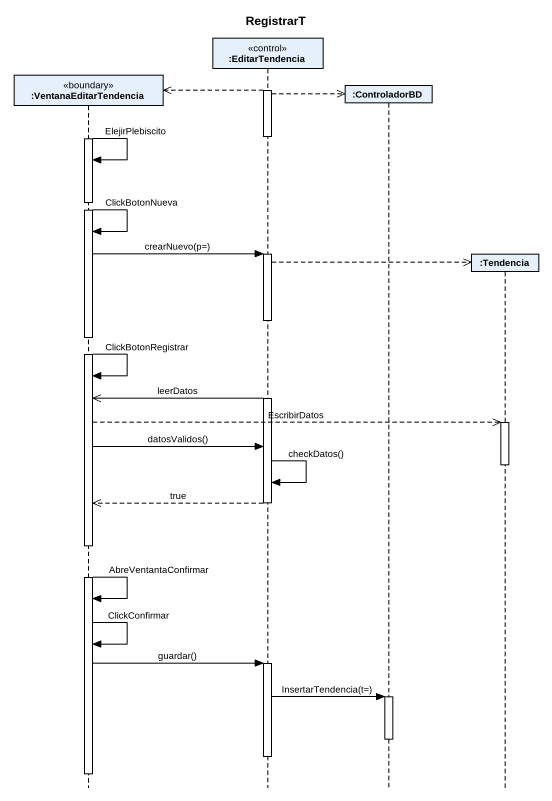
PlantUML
@startuml
title RegistrarT
hide footbox
participant ":VentanaEditarTendencia" as VentanaEditarTendencia <<boundary>>
participant ":EditarTendencia" as EditarTendencia <<control>>
participant ":ControladorBD" as ControladorBD
participant ":Tendencia" as Tendencia

activate EditarTendencia
EditarTendencia -->> VentanaEditarTendencia **
EditarTendencia -->> ControladorBD **
deactivate EditarTendencia
activate VentanaEditarTendencia
VentanaEditarTendencia -> VentanaEditarTendencia : ElejirPlebiscito
VentanaEditarTendencia -> VentanaEditarTendencia : ClickBotonNueva
VentanaEditarTendencia -> EditarTendencia : crearNuevo(p=)
activate EditarTendencia
EditarTendencia -->> Tendencia **
deactivate EditarTendencia
VentanaEditarTendencia -> VentanaEditarTendencia : ClickBotonRegistrar
activate EditarTendencia
EditarTendencia ->> VentanaEditarTendencia : leerDatos
VentanaEditarTendencia -->> Tendencia : EscribirDatos
activate Tendencia
VentanaEditarTendencia -> EditarTendencia : datosValidos()
deactivate Tendencia
EditarTendencia -> EditarTendencia : checkDatos()
EditarTendencia -->> VentanaEditarTendencia : true
deactivate EditarTendencia
VentanaEditarTendencia -> VentanaEditarTendencia : AbreVentantaConfirmar
VentanaEditarTendencia -> VentanaEditarTendencia : ClickConfirmar
VentanaEditarTendencia -> EditarTendencia : guardar()
activate EditarTendencia
EditarTendencia -> ControladorBD : InsertarTendencia(t=)
activate ControladorBD
deactivate ControladorBD
deactivate EditarTendencia
deactivate VentanaEditarTendencia
@enduml
